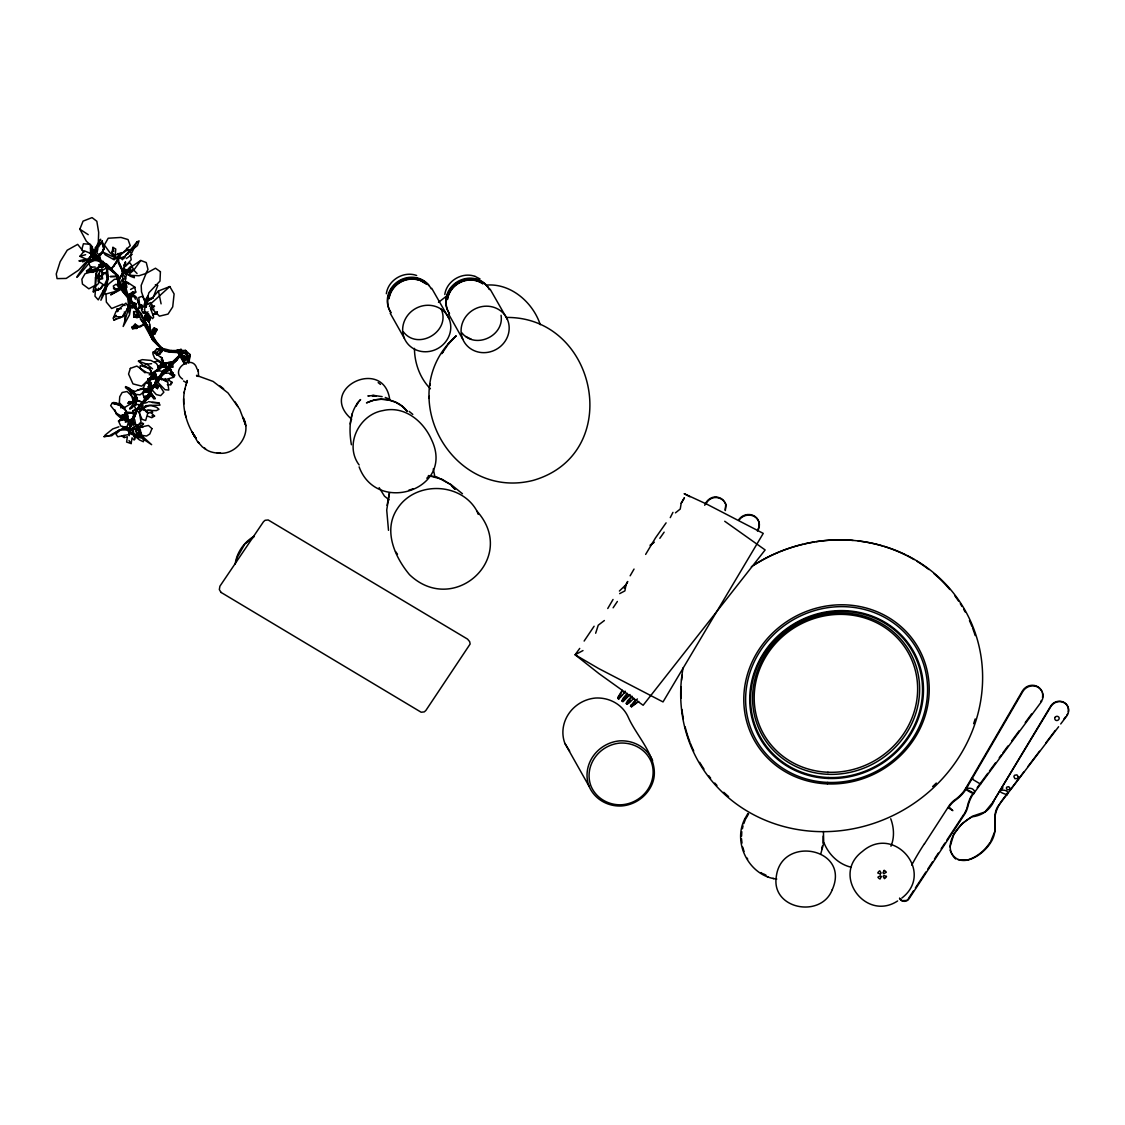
<?xml version="1.0" encoding="UTF-8"?>
<svg xmlns="http://www.w3.org/2000/svg" width="1125" height="1125" viewBox="0 0 1125 1125"><rect width="100%" height="100%" fill="white"/><g stroke="black" fill="none" stroke-linecap="round" stroke-linejoin="round"><path stroke-width="1.5" d="M125.55 387.506L125.55 386.578L129.333 388.139L132.117 391.12L136.786 397.505L135.478 399.937L134.972 395.747L125.55 387.506L134.452 391.247M124.847 320.498L124.875 312.623M90.492 248.653L90.464 253.364L84.319 250.819L79.917 256.331L86.259 259.088L78.905 260.859C85.95 262.055 92.714 257.048 93.037 249.792L92.419 248.555L90.492 248.653L90.366 244.505L93.037 249.792M136.027 303.792L132.778 302.512L132.286 307.758L135.802 307.336L136.125 304.636L132.089 306.309L135.802 307.336L133.495 305.536L136.027 303.792L132.778 302.512L132.286 307.758M149.484 385.706L148.148 386.887L149.484 386.677L148.247 383.597L150.37 384.848M414.45 348.384C414.52 363.066 419.962 378.295 430.425 388.8M501.047 315.295C504.548 336.052 474.989 349.762 461.798 332.761M154.786 376.2L154.814 373.542L153.703 372.206L155.967 374.217L155.77 375.3L151.312 379.252L155.77 377.437L154.786 376.2L150.722 379.462L147.839 378.788L152.677 377.663M185.625 360.127L185.147 357.384L182.363 356.105L182.63 359.128L185.625 360.127L186.694 357.427L183.853 355.514L182.967 356.259M101.827 270.745L101.953 267.623L104.569 265.964L106.594 267.792L101.827 270.745L91.125 269.859M128.391 305.17L129.136 313.13M741.6 836.128L741.797 831.698M822.938 843.117L823.177 836.072M99.127 276.075L99.787 269.578L101.587 270.352L102.516 275.456L101.686 278.086L100.645 275.794L97.467 277.678L99.267 273.136M193.669 434.784L194.273 435.839L191.883 431.606L196.27 438.595C186.623 425.25 181.786 408.08 184.331 391.697M156.614 382.627L156.769 379.688L156.333 384.117L156.769 379.688M146.348 391.247L149.203 390.305L151.172 386.958M134.719 401.583L134.845 399.459L132.3 398.081L133.453 401.977L129.262 401.611L127.631 403.2L130.711 403.594L134.719 401.583L133.467 402.905L129.262 401.611M119.194 404.944L119.728 396.745L122.147 392.484L127.069 391.514L135.506 399.586L135.309 401.02L124.059 407.827M129.558 432.014L129.741 429.441L129.558 432.014L128.278 431.212M147.122 396.155L146.067 398.362L147.867 399.15L149.442 397.041L149.4 394.819L148.275 394.27M506.095 317.447C597.727 316.266 624.881 453.741 533.292 480.361C450.506 501.427 392.175 392.273 456.23 335.798L448.27 344.152L448.987 343.111L441.858 353.644L442.856 352.195M356.738 403.931L360.605 399.572C348.975 411.202 348.806 429.539 351.394 444.741M387.084 505.378L389.433 493.087L386.719 510.075L388.505 530.325M198.562 376.13L198.197 369.717M430.059 385.495L430.214 383.611M429.103 398.419L429.272 396.309M145.336 302.062L145.547 299.531L147.98 295.945L146.25 307.167L145.336 302.062L147.98 295.945M102.459 285.23L100.631 288.422L93.262 291.825L93.614 288.028L98.648 283.359L98.016 278.128L99.661 279.872M96.328 273.698L94.992 296.227L98.269 299.869L105.919 285.905L107.381 278.072L106.594 273.488M124.608 419.681L126.464 412.045L127.575 417.403L124.608 419.681L126.872 417.516M995.203 829.955L995.02 822.263M133.889 306.267L152.817 340.284L160.186 347.794L170.873 350.536L185.611 350.48L185.287 353.433L189.197 359.564L188.677 362.869M155.18 385.495L155.011 386.93L157.416 388.631L158.709 385.861L155.897 384.131L157.416 388.631L157.57 385.256L156.628 387.956L155.18 385.495L155.658 384.286L158.709 385.861M625.402 691.777L618.652 699.103L617.808 697.514L622.223 690.286M618.652 699.103L618.764 698.133M630.098 694.589L622.927 701.606L622.069 701.1L623.039 698.386L627.286 693.323M622.927 701.606L629.353 694.561M633.909 698.288L629.409 702.675L627.188 704.152L626.33 703.645L627.384 700.988L631.941 696.108M627.188 704.152L626.442 702.675M638.761 701.438L631.547 706.767L630.548 706.219L635.344 700.13M631.547 706.767L630.661 705.248M172.716 367.214L172.195 363.67L169.256 363.783L168.722 365.498L169.608 367.073L172.716 367.214L172.195 363.67M189.056 362.573L190.027 354.502L185.611 350.48L182.405 351.07M126.155 295.425L120.544 288.323L126.155 295.425L122.302 289.842M118.167 255.67L117.788 258.82L118.631 256.177M152.086 338.414L152.831 332.508L151.467 335.616L151.805 338.203L152.831 332.508M125.648 419.962L125.353 422.198L126.52 421.819L128.095 416.405L127.153 412.959L126.605 413.564M949.992 846.914L953.775 834.37L961.748 823.88L972.352 816.244L984.966 811.941L993.08 801.998L1050.919 705.712A9.745 9.127 -29.4 0 1 1068.272 711.816M112.95 247.373L112.106 252.323L115.706 257.231L119.18 256.781L121.402 252.633L115.27 255.15L115.748 249.019L112.95 247.373L113.766 251.381M187.144 362.194L188.114 355.683L185.611 350.48M98.508 288.155L98.198 290.222L100.631 288.422M121.767 436.022L124.2 437.555L127.364 436.767L126.605 442.069L131.161 443.559L132.061 437.892L134.1 440.002L135.014 439.116L133.847 434.995L129.023 433.463L129.234 435.698M128.827 272.109L129.586 267.342M993.572 801.253L993.403 802.322C988.973 810.675 981.717 815.597 972.422 816.764C958.345 823.486 941.245 845.423 955.688 859.008M190.027 354.502L189.197 359.564L188.114 355.683M131.105 294.089L129.403 294.202L130.43 294.989L135.942 292.036L132.314 294.652L131.105 294.089L131.386 292.444M681.202 503.241L684.394 497.798L681.202 503.241L680.245 509.034L675.45 512.845M136.645 427.894L137.7 426.473L141.82 426.6L140.695 426.08L142.594 427.359L137.63 426.684L136.645 427.894L137.292 428.527L137.7 426.473M103.627 249.497L104.189 246.192L102.572 252.394L99.098 256.303L103.627 249.497L102.572 252.394M125.817 288.83L126.506 285.103L123.905 286.214L124.059 288.562L125.817 288.83L126.506 285.103M128.391 272.363L132.778 269.944L128.391 272.363L125.522 271.448L124.186 268.692L125.452 261.998L125.677 265.767L124.102 265.05L125.452 261.998M184.767 389.489L187.158 380.517L187.256 382.317M352.167 413.831L350.227 424.041M184.134 392.766L184.936 388.589M133.467 402.905L133.65 399.305L135.773 400.106L132.637 400.261M144.928 391.711L142.58 392.597L147.122 388.42L149.977 389.166L151.158 388.308L151.341 384.82M132.581 293.808L132.961 291.966L130.43 294.989L132.553 295.312M120.867 407.995L121.373 405.562L112.205 403.144L110.658 405.591L116.859 413.55L121.486 416.123L126.675 412.889L124.425 408.727L120.853 406.097M97.917 248.527L96.905 253.336L100.013 254.981L99.141 256.163L101.025 262.223L108.97 267.342L101.433 261.337L99.155 256.148L100.448 253.167M235.167 564.075C236.7 552.572 243.942 542.264 253.87 536.372M742.416 828.788L743.034 825.862M821.7 849.009L822.319 846.056M832.289 889.622C850.781 848.025 781.059 834.637 776.264 876.867C771.188 909.295 821.278 918.703 832.317 889.537M236.025 562.5L236.883 558.45M132.877 418.866L134.592 415.055L132.877 418.866L129.234 420.356L132.202 418.739L133.355 416.672M119.152 285.891L121.781 279.872L124.425 282.727L120.811 288.113M149.47 320.709L150.244 317.363L147.319 315.633L145.884 319.613L148.387 321.427L149.47 320.709L147.319 315.633L147.347 320.133L149.287 321.511L150.244 317.363L147.502 315.998L145.884 319.613L147.347 320.133M126.52 273.347L125.044 282.98L120.966 287.902L123.356 283.711L122.091 271.519L125.536 278.719L122.625 279.281M93.234 255.755L92.742 257.808L95.541 257.639L93.234 255.755L93.516 257.569M165.628 365.498L166.514 363.22L164.953 363.08L162.745 365.302L165.628 365.498L166.514 363.22M196.861 368.592C192.6 353.236 169.158 370.083 182.616 379.097M155.658 384.286L155.011 386.93L156.966 385.059L155.897 384.131M386.339 293.723C388.153 280.012 403.72 270.717 416.658 275.498M994.838 831.389L990.773 841.303M1006.903 794.264L1007.086 793.322M1007.817 793.055C1001.011 801.028 993.769 810.886 994.936 822.037M148.43 389.531L151.088 388.364L152.086 385.284M444.797 294.497C446.667 280.898 462.094 271.688 474.961 276.356M81.689 249.905L83.433 243.759L90.042 244.294M118.378 285.933L117.788 275.372L106.931 264.431L91.8 255.938L117.788 275.372L118.378 285.933L133.059 304.791L130.5 299.784L118.786 284.512L116.972 275.484L106.931 264.431L102.234 262.898L116.972 275.484L118.378 285.933L130.5 299.784M125.831 284.836L126.689 281.967L128.644 284.133M183.853 355.514L182.208 358.045L185.625 359.859M98.072 267.539L95.962 273.502L99.998 279.295L102.67 278.747L101.855 274.387M123.328 418.43L123.68 417.277L121.43 416.377L123.328 418.43L119.841 420.075L124.523 418.148L122.752 417.558L121.669 415.181L125.03 414.689L126.084 415.941M148.767 382.106L148.359 383.414L150.075 379.392M136.336 431.466L137.489 427.866L138.22 428.091L133.298 429.511L133.678 433.308L138.516 437.583L140.33 437.583L137.447 427.809L140.034 428.695L141.075 433.42L140.034 434.686L137.559 432.548M595.659 633.234L598.233 625.205L604.378 620.522M185.892 385.087L186.131 384.37M131.597 302.892L128.588 305.873L129.909 301.894M125.705 284.864L126.689 281.967M162.127 372.291L165.052 370.083L162.787 370.786L162.52 373.823L165.206 372.98L166.022 370.617L164.222 370.083L162.127 372.291L166.148 373.05L166.022 370.617M149.442 306.464L150.82 302.611L146.025 304.312M98.409 247.177L102.122 240.975L104.091 248.034L102.15 252.858L99.141 256.163M237.375 557.142L244.294 544.992M99.619 277.945L98.395 281.236L104.316 285.314L107.522 278.255L106.819 271.983L101.559 275.442M133.748 316.955L135.956 316.406L137.559 312.173L133.636 311.47L133.748 316.955L137.123 317.63L139.261 315.619L138.122 313.312M146.053 301.43L152.986 298.027L157.809 285.37L155.377 284.695M744.961 818.606C732.108 842.808 749.264 876.248 776.77 879.047M743.78 823.669L745.355 819.534M820.617 854.381L823.725 843.272L823.43 831.53M890.944 846.211C894.656 837.506 893.995 827.494 890.747 818.761M160.889 375.511L160.017 377.775L164.658 379.744L173.841 377.269L174.895 375.047M118.195 259.861L119.208 257.288L122.133 258.328L122.414 259.762M79.847 229.177L83.067 221.133L92.067 217.603L96.834 221.273L98.677 232.341L98.325 242.438L93.066 254.461L91.111 255.206L92.461 246.811L86.344 241.2L79.847 229.177L88.214 234.661M112.106 252.323L113.372 249.173M151.467 335.616L152.887 332.17M145.772 389.588L143.142 388.547L145.167 383.625L148.12 382.542L149.906 384.736M138.642 406.519L129.727 429.581C131.119 411.103 146.967 400.416 154.209 384.652L146.25 400.233L138.642 406.519L146.25 400.233L162.197 372.502L181.434 353.137M170.297 374.105L172.181 372.459L173.812 374.92L172.814 376.284L170.297 374.105L172.181 372.459L173.812 374.92L170.297 374.105L173.222 375.314L172.814 376.284L170.845 372.755L172.673 373.05L173.222 375.314M725.161 510.033L725.948 505.519M725.358 510.567L725.723 504.352M120.403 282.797L121.331 285.581L119.517 288.197L117.422 289.167L113.498 288.014L114.652 289.505L113.316 286.059L116.03 284.245L118.8 286.537L120.628 284.864L120.403 282.797L118.8 286.537M120.347 276.623L118.223 281.602L123.736 271.561L120.347 276.623L122.316 274.205M138.98 406.28L132.652 421.102C135.239 405.338 151.439 396.183 155.953 380.742C163.167 370.73 171.956 361.673 181.702 354.15L182.798 352.069L181.012 349.425L177.089 350.353L184.514 364.078M1000.28 790.298L1002.966 787.866M165.206 378.562L164.419 380.405L167.231 381.487L169.425 379.139M147.656 301.134L148.373 299.503L147.431 299.77L147.656 301.134L145.519 301.148M94.275 257.583L95.681 254.559L97.566 255.923L94.275 257.583L91.547 255.952L90.267 256.5M126.816 287.044L125.002 286.566L124.059 288.562L126.816 287.044L123.905 286.214M131.92 252.562L137.067 241.847L139.064 240.863L137.433 245.573L126.155 254.559L123.623 258.764L120.867 258.609M645.638 554.414L655.523 537.877L666.098 522.858M98.873 256.444L100.069 253.997M125.03 414.689L122.752 417.558M356.189 406.111L357.947 402.567M617.695 698.484L622.195 691.284M154.252 327.825L154.561 329.681L151.58 333.267L154.912 333.928L157.148 329.47L154.252 327.825L152.662 330.005L157.148 329.47L154.35 332.817M670.261 517.627L672.947 512.367M127.688 306.942L128.672 305.044L127.941 297.281M127.983 254.208L130.205 250.017L126.492 250.608L120.023 254.475M113.709 266.259L117.253 261.113L111.037 269.002L113.709 266.259L117.886 258.553M137.63 426.684L138.108 425.798M160.369 378.113L157.978 382.388L164.953 389.7L168.764 390.052L167.808 382.205L160.369 378.113L161.888 379.997M128.433 306.942L122.723 316.969L113.92 316.547L116.03 311.456L125.902 303.159L128.433 306.942L126.956 309.094M622.069 701.1L627.216 694.28M95.203 267.033L91.153 267.089L86.963 272.109L100.505 266.541L103.781 266.47L99.014 266.752L97.355 269.789L101.039 270.028M744.623 819.211L747.9 813.459M745.692 818.944L748.575 813.895M139.795 305.958L137.489 309.966L141.975 304.973M168.834 380.264L172.153 382.402L170.719 384.905L167.344 384.623M965.784 788.245L963.478 791.719A38.587 36.337 -35.3 0 1 955.842 799.13A24.188 22.781 -35.3 0 0 949.444 805.219L924.525 843.764M630.141 575.803L634.036 569.067M171.633 374.836L172.673 373.05M607.753 608.513L613.041 599.456M149.091 390.895L148.416 392.034L151.903 389.194M157.894 367.144L158.555 366.047M704.714 505.294C706.627 499.542 712.842 495.352 718.805 497.531A11.841 10.927 -20.7 0 1 723.234 500.175L724.978 502.664M705.839 504.323C707.766 499.106 713.784 496.195 719.016 498.052A11.841 10.927 -20.7 0 1 723.431 500.695L724.275 501.638M118.631 258.286L120.853 254.672L130.247 245.7L128.053 239.569L120.994 237.431L108.183 238.233L104.358 244.997L109.884 252.619L116.381 258.3M999.197 804.628C991.631 813.389 997.102 824.977 994.163 834.75C990.084 851.836 959.428 873.745 950.091 850.191M137.447 427.809L135.886 430.327L136.477 433.898L140.33 437.583M626.33 703.645L631.856 697.064M584.128 641.053L594.113 626.231M949.008 806.991L952.833 810.647L948.206 807.764L949.823 805.767A24.188 22.781 -35.3 0 1 956.222 799.664A38.587 36.337 -35.3 0 0 963.858 792.267L964.195 791.845A21.755 20.489 -35.3 0 0 966.178 788.794M908.719 898.102L913.486 890.845M915.398 887.948L925.889 871.988M927.802 869.091L932.569 861.834M934.481 858.937L938.292 853.13M941.161 848.784L944.972 842.977M946.884 840.08L964.055 813.966M158.161 370.392L161.972 364.584M990.042 842.414C984.966 850.388 977.217 856.87 968.161 859.767M133.017 427.725L137.194 425.503L137.475 427.739L134.803 428.85L133.017 427.725L137.194 425.503M613.111 607.809L617.372 601.467M181.687 353.208L178.256 358.228L155.011 383.555M659.827 538.327L664.144 532.153M630.548 706.219L637.383 698.948M100.927 288.619L103.739 284.611M125.03 270L123.652 271.927L125.887 269.409M122.766 315.703L124.72 312.961L124.298 311.977M126.872 271.645L124.425 271.772L129.305 275.287L139.022 275.738L145.786 273.544L148.008 269.494L146.264 262.561L140.794 260.466L133.777 270.127L129.108 274.163M579.727 648.408L575.114 654.778L599.034 673.664L643.134 705.262L765.141 549.942L724.725 521.255M977.203 787.627L987.778 773.311M989.452 771.047L995.625 762.68M999.225 757.8L1001.306 754.973M1002.811 752.934L1007.958 745.973M1011.713 740.883L1019.264 730.659M1025.241 722.559L1031.597 713.939M899.606 898.383C901.125 902.25 907.327 902.348 909.113 898.65L964.434 814.514A24.047 22.655 -35.3 0 0 967.837 806.625A38.587 36.337 -35.3 0 1 971.508 796.837L971.761 796.373A21.262 20.025 -35.3 0 1 973.603 793.589L1041.244 701.958A11.137 10.491 -35.3 0 0 1041.961 700.706M128.095 271.575L131.991 266.358L140.794 260.466M132.441 295.552L131.358 297L126.703 294.483L129.206 294.848M1009.927 790.27L1023.722 772.073M1027.842 766.645L1039.486 751.275M1045.744 743.02L1055.25 730.477M1063.659 719.395L1065.769 716.611M1058.625 726.722L998.705 805.359M1060.72 723.966L1067.034 715.627A9.745 9.127 -29.4 0 0 1064.475 702.9A9.745 9.127 -29.4 0 0 1051.144 706.106L993.08 801.998M125.677 265.767L129.67 262.589L131.934 265.697L128.095 270.647L131.259 270.323M151.186 306.211L154.477 306.239L150.722 308.616L152.761 306.239L150.82 302.611M625.177 691.172L623.602 693.098M119.728 258.033L124.608 256.781L137.067 241.847M622.041 694.997L620.48 696.853M155.953 380.742L160.341 375.412M162.534 372.741L166.936 367.411L178.256 358.228L181.702 354.15L181.012 349.425L178.973 351.127L177.089 350.353L184.078 362.911M86.963 272.109L91.153 267.089M145.884 397.997L146.545 397.223L143.902 397.533L146.602 398.813L143.902 397.533L145.884 397.997L145.083 398.686M91.645 255.909L78.609 270.155L66.22 278.438L57.066 278.62L56.25 273.966L60.159 261.703L67.233 250.2L77.681 244.364L83.925 252.169M155.911 353.363L159.863 349.312L160.144 353.827L153.675 352.462L156.727 348.905L160.917 349.552L161.48 351.773L160.144 353.827L156.98 354.909L154.772 353.278M169.608 367.073L172.533 365.259L169.256 363.783L169.608 367.073L170.494 366.033M150.694 307.434L159.441 316.167L168.047 314.086L172.716 306.872L174.108 293.948L169.791 286.552L158.428 290.995L151.805 298.603L146.292 301.613L148.05 303.933M129.22 420.539L127.125 426.431L123.638 427.106L120.769 425.981L118.505 421.059L122.583 418.992L129.22 420.539L122.709 419.892L118.505 421.059M144.38 392.119L142.833 393.877L143.705 396.408L148.725 395.48L148.514 392.302L145.167 391.233M426.825 478.252L428.906 475.917M125.648 265.95L131.217 259.706L130.402 254.925M99.056 256.711L96.806 259.186L90.548 262.195L89.916 261.675M95.048 247.978L100.856 242.972L102.923 244.505M175.106 361.589L176.977 359.578L172.083 364.247L177.033 359.62M149.442 397.041L150.145 396.309L149.4 394.819M132.075 327.291L135.169 324.183L137.644 325.786L136.744 328.289L132.497 328.697L132.075 327.291L137.644 325.786L136.702 328.416L132.075 327.291L136.702 328.416L135.169 324.183L132.497 328.697L135.295 327.811M150.68 376.987L152.803 374.892L156.488 377.1L154.8 384.469L152.156 386.269L150.427 385.059L149.611 378.042M438.483 302.372L445.402 296.986M619.383 591.047L626.034 584.663L627.708 581.498L624.206 588.164L626.034 584.663L624.895 590.892L619.664 593.634M629.17 702.056L630.225 701.058M125.522 271.448L131.934 265.697M901.786 898.087C935.227 872.522 893.981 823.95 862.453 851.414C830.939 874.673 865.617 922.008 897.609 900.97M653.316 542.447L650.109 545.4L654.314 542.208M160.186 356.723L162.366 358.27L161.283 359.283L162.506 362.039L161.255 365.386L160.186 361.392L154.73 358.355L152.93 354.037L152.873 352.027L153.83 352.195M245.18 543.867L254.081 536.709M162.984 373.402L166.148 373.05M973.617 793.617C976.289 791.522 972.83 788.358 970.383 788.302C955.322 787.078 988.2 800.311 966.023 789.047L1023.075 691.087A11.137 10.491 -35.3 0 1 1042.495 699.384M151.988 302.667L169.791 286.552M162.197 372.502L169.608 365.92M172.069 363.727L178.256 358.228L178.116 356.695M99.787 269.578L100.73 271.125L101.587 270.352M156.305 370.139L161.592 366.005L160.734 368.466L156.67 371.447M98.803 256.627L100.645 255.009L95.948 256.852L94.289 259.298L95.611 259.72M133.72 328.387L135.703 326.658M1007.142 794.7C1011.755 787.683 989.241 789.652 1007.128 794.658M907.017 900.014L908.002 899.184M93.262 291.825L96.581 289.027M116.269 315.408L113.063 318.023L113.991 320.062L120.994 317.391L119.77 317.517M105.005 435.206L112.739 428.92L118.898 426.797M636.103 702.802L633.67 704.742M89.578 257.217L91.927 255.347M125.016 284.752L127.842 282.516L134.831 287.17L135.577 291.825L127.898 294.806L125.016 284.752L125.873 286.116M133.439 415.378L132.877 410.948L135.211 409.162L142.369 408.656L139.373 412.622L141.033 422.016L137.897 425.264L135.577 424.322L134.733 419.625M165.825 362.784L162.998 364.894L163.364 363.333L165.825 362.784L166.261 363.6L163.364 363.333L162.745 365.302L165.783 364.852L164.953 363.08M148.05 311.822L145.884 313.411L141.68 310.866L141.188 304.692M126.295 258.567L132.188 254.306L131.189 254.095M143.002 408.488L138.684 411.609L142.116 419.386L145.659 420.497L147.755 413.212L143.002 408.488L143.227 410.189M124.031 287.241L125.002 286.566M156.98 354.909L161.48 351.773L159.863 349.312M134.044 400.022L134.845 399.459M97.116 269.761L93.375 272.32L86.864 272.278L86.498 270.788L91.758 267.834M967.57 786.08L965.644 788.498L1022.681 690.539A11.137 10.491 -35.3 0 1 1042.116 691.959M82.688 261.956L84.741 260.578M150.891 308.63L154.477 306.239M153.675 352.462L155.911 350.972M120.473 429.567L109.955 435.361M151.059 374.738L152.522 374.456L151.059 374.738L150.778 373.739L151.973 374.147M90.591 256.05L91.378 255.544M154.463 313.791L157.387 311.977M154.645 362.236L156.656 360.998L161.691 362.587L161.198 365.892L157.669 366.792M150.863 412.552L152.733 412.242L151.214 410.456L147.909 410.189L145.955 411.384L148.247 412.931L150.863 412.552L154.561 416.039L151.762 417.713L147.614 416.109M97.467 277.678L100.645 275.794M134.606 391.669L141.342 388.603L148.008 392.119L143.747 391.964L139.992 394.847L135.647 394.355M143.691 365.892L149.906 369.366L152.634 374.259L159.356 368.325L156.389 363.375L150.891 360.436L142.256 359.648L138.431 361.125L143.691 365.892L146.798 364.134L151.622 363.698M170.719 383.217L172.153 382.402M144.984 398.095L146.545 397.223L146.602 398.813L145.181 398.475M91.111 261.028L94.669 259.073M130.57 289.462L134.831 287.17M582.989 650.559L575.114 654.778L598.556 668.475L663.019 701.93L763.256 533.391L706.852 504.183L684.155 493.692L689.878 496.758M113.991 320.062L116.142 318.923M152.817 314.339L157.134 312.075M142.917 408.558L148.838 405.478L160.003 405.141L158.892 402.848L148.402 401.681M131.062 392.175L133.172 391.163L136.392 395.634M149.569 391.345L148.205 391.992L143.198 388.083M130.331 426.094L131.555 423.745L130.908 422.156M160.917 378.548L159.848 379.012L159.356 377.747L160.917 378.548L159.356 377.747M166.641 371.447L171.366 369.619L166.711 366.595L160.552 367.439M408.614 490.331L413.184 488.756M151.312 379.252L154.336 378.239M128.545 424.42L129.698 424.041M155.306 379.097L159.103 377.873L160.425 379.139M905.878 900.52L901.898 900.647L899.522 898.256M137.531 316.167L139.261 315.619L135.956 316.406L133.777 312.145M161.339 374.386L165.994 372.952L171.844 373.514M144.548 403.2L147.333 402.384M119.208 257.288L113.541 258.961L116.325 258.652M79.917 256.331L85.612 254.7M151.088 388.364L148.43 389.025M159.188 378.422L161.227 377.93M152.691 314.775L156.966 313.762M182.208 358.045L186.694 357.427M153.745 378.998L150.722 379.673L147.839 378.788M143.958 409.162L142.762 409.43L142.172 407.925M131.47 420.145L127.941 421.341L129.698 426.136L131.794 425.742L132.159 422.705L126.872 418.753M155.095 379.097L159.637 378.169L156.783 377.55M150.961 309.656L154.097 309.066M119.7 258.145L124.805 257.288M137.419 390.023L142.411 389.222M119.841 420.075L122.273 419.681M108.647 435.938L103.809 436.627L111.684 435.741L119.152 430.017L129.417 429.834L123.933 427.669M116.972 275.484L117.788 275.372M132.877 410.948L136.477 410.456M149.175 374.78L152.564 374.33L149.428 367.875L140.259 365.695L140.175 368.522L145.055 372.839M388.617 399.952L395.733 402.314L402.089 406.209L407.278 411.413C398.208 398.953 379.927 396 366.483 402.891L374.92 399.797L380.798 399.291M148.05 298.645L152.986 298.027M114.652 289.505L117.422 289.167M139.275 426.53L142.594 427.359M368.902 395.873L367.889 395.972L373.936 395.438L382.12 396.633M373.936 395.438L371.995 395.62L376.059 396.281M486.056 285.145C510.497 282.797 532.941 302.302 540.253 324.675M98.423 266.4L104.569 265.964M102.319 272.953L105.539 272.756L107.367 277.228L106.594 268.931M966.713 860.161L958.022 859.655M153.717 374.498L152.325 374.569L155.475 375.131M148.148 386.887L150.82 386.789L150.708 385.017M117.253 311.709L117.155 308.883L121.345 308.756M136.477 433.898L138.727 433.856M128.672 412.523L126.844 412.552L135.38 413.156L128.672 412.523L132.975 412.495M217.252 452.953L220.627 453.277C214.875 453.108 208.828 452.166 204.356 448.242L205.552 448.791L202.486 447.047L197.255 441.211L192.544 432.802M152.283 402.581L158.892 402.848M127.28 271.997L124.186 271.786L122.583 268.875M151.875 415.842L154.561 416.039M137.559 400.373L135.492 400.205L143.17 402.398L137.559 400.373L139.514 401.372M123.328 417.277L120.727 417.066L125.423 418.458M133.369 306.253L128.798 305.859L136.448 308.222L134.902 306.394M149.484 386.677L150.638 386.409M135.886 306.759L140.963 313.748L152.817 340.284L165.839 351.38L185.287 353.433L170.873 350.536L175.964 352.28C154.308 354.052 151.65 328.753 140.991 315.633M143.142 388.547L147.108 388.913M381.066 399.248L388.519 399.952M430.256 476.072L441.928 479.208L449.578 483.905L436.683 476.916L428.414 475.566M177.089 350.353L181.406 350.17L182.138 354.783L181.097 350.62L178.973 351.127L186.159 364.219M117.998 288.028L119.517 288.197M113.273 402.483L116.592 402.863L124.045 409.064M128.841 427.866L122.414 426.445L129.277 429.834L133.945 429.567L130.106 428.288M151.58 333.267L152.016 329.738L153.253 329.133L154.561 329.681L154.912 333.928M156.727 348.905L160.917 349.552M218.798 453.136C236.658 455.484 252.745 433.406 243.014 417.305L245.784 425.742M121.373 405.562L112.205 403.144M403.369 331.861C418.261 351.169 451.125 330.989 441.197 309.122M142.284 312.75L146.377 313.298L148.5 316.027L146.18 314.212M163.153 349.833L155.728 340.945L152.817 340.284L148.711 330.863M143.55 312.68L146.7 313.411L146.067 312.413M121.866 417.347L129.347 420.37L127.73 418.303M197.873 376.256L196.495 375.398L213.103 381.431L228.009 392.948L239.625 409.092L245.348 424.195L244.912 422.62M196.988 375.666L198.267 376.003M132.961 430.594L130.078 429.806L130.064 432.098L139.43 439.903L143.367 441.745L143.691 439.467L140.231 434.348M129.656 430.27L132.933 431.255M772.945 878.372L773.761 878.611M767.067 876.558L768.009 876.839M850.992 867.178C838.673 864.267 828.745 854.634 824.091 843.033M129.909 276.117L134.381 277.706L134.002 276.539L125.452 273.797L123.891 271.702L127.294 274.613M138.431 361.125L146.798 364.134L152.564 368.845M385.27 397.462L388.364 398.728M144.028 390.361L146.517 391.387M150.778 373.739L152.522 374.456L149.428 367.875M145.28 399.825L146.25 400.233M146.306 312.947L148.838 314.016M135.042 434.939L128.447 431.466M972.942 778.612L971.536 778.387M113.498 288.014L114.989 288.703M101.025 262.223L106.439 264.741M186.947 382.95L183.516 380.995M763.284 873.802L765.97 875.123M126.942 270.38L130.022 271.913M475.087 276.398L480.023 278.93M465.82 336.473L471.262 339.272M129.53 419.738L132.834 421.439M100.73 271.125L102.431 272.011M125.1 305.536L122.513 304.116L111.642 308.503L106.355 302.091L106.017 295.045M114.23 259.833L105.328 254.883L103.303 252.323L115.959 258.075M154.814 373.542L155.967 374.217M622.181 700.13L623.039 700.636M140.892 437.541L151.636 444.684L141.623 435.614M220.753 592.228L421.172 712.238L424.28 711.886L425.869 710.466L470.137 644.02L469.673 641.644L467.508 639.084L268.186 519.961L265.078 520.298L263.489 521.719L219.909 586.209L219.333 589.57L221.062 592.481M114.216 256.303L115.706 257.231M160.186 347.794L165.839 351.38M100.223 271.012L102.67 272.573M761.063 872.564L761.948 873.141M179.213 354.178L181.237 355.514L178.144 352.716M156.839 354.488L162.366 358.27M223.636 388.786L219.895 385.861M378.169 382.598L380.475 384.413M449.916 483.694L462.459 493.748M450.858 484.917L455.02 489.094M351.689 419.259C315.844 388.631 384.623 355.556 389.827 400.402M389.138 499.852L384.497 496.181L379.139 487.659M104.091 248.034L103.05 247.191L102.122 240.975M409.162 411.398L412.791 414.394M151.889 395.775L155.306 398.784L151.833 394.031L148.402 392.287L147.966 390.994M198.169 376.523L197.17 375.623L197.677 376.186M142.692 309.375L139.317 306.337L136.716 297.647L133.65 295.031L135.408 299.194M138.178 302.667L142.453 307.266M451.659 485.986L454.781 489.122M120.628 284.864L121.331 285.581M127.35 294.3L125.058 289.209M137.053 273.502L133.777 270.127L131.991 266.358M126.506 248.259L128.742 250.58M135.956 316.406L137.123 317.63M124.116 417.614L125.986 419.597M98.747 264.656L100.505 266.541M971.916 778.936L980.592 784.125M151.453 389.25L156.347 394.594L160.65 395.634L163.87 392.203L159.145 384.961M147.797 304.186L145.645 301.753L144.548 310.781L152.55 318.628L153.675 317.236L150.483 308.152M134.198 306.07L140.963 313.748L155.728 340.945M133.045 432.563L133.678 433.308M123.609 408.038L119.391 402.989L124.242 407.433L126.717 412.664L125.62 410.555M140.344 319.05L143.353 322.903M118.786 284.512L132.848 302.569M146.939 313.186L148.219 314.887M477.056 511.284C461.377 482.133 415.617 480.811 397.631 508.303C382.767 529.833 394.552 556.763 409.528 574.692C453.783 616.908 518.569 557.902 477.056 511.284L478.209 514.308M359.128 464.948C344.081 444.937 359.1 414.562 382.908 410.597C404.494 405.422 423.408 421.13 431.634 439.903C455.259 489.445 376.903 515.517 359.128 466.861M395.536 551.602L397.491 554.231M128.995 440.578L131.161 443.559M148.12 382.542L150.412 385.847M153.703 372.206L155.77 375.3M90.337 253.448L92.053 256.022M652.612 760.542C647.03 747.464 633.684 740.123 619.692 740.855A34.327 32.133 -29.4 0 0 589.036 786.234C594.436 799.256 608.062 806.864 621.942 805.936A34.327 32.133 -29.4 0 0 648.816 790.144C666.098 764.705 638.283 739.8 628.481 717.722C622.898 704.644 609.553 697.303 595.561 698.034A34.327 32.133 -29.4 0 0 564.905 743.414L589.036 786.234M135.562 306.914L139.177 312.722M197.339 369.408L198.422 371.166L197.873 370.252M564.905 743.414L569.658 751.148M124.425 287.887L123.75 286.777L124.509 291.544L127.575 294.68L125.466 292.908L124.228 289.209M117.155 308.883L118.477 311.034M181.012 349.425L182.545 351.942M490.12 289.167L507.431 319.5A24.427 22.866 -29.4 0 1 481.795 352.589A24.427 22.866 -29.4 0 1 466.172 316.167A24.427 22.866 -29.4 0 1 507.431 319.5M431.705 288.267L449.016 318.6A24.427 22.866 -29.4 0 1 423.366 351.689A24.427 22.866 -29.4 0 1 407.742 315.267A24.427 22.866 -29.4 0 1 449.016 318.6M235.153 401.934L237.797 406.308M747.042 858.023L747.675 859.078M119.756 287.072L120.488 288.352L114.778 291.642L105.37 294.131L102.966 291.164L108.998 283.697L114.37 279.337L119.348 278.789L119.419 284.245M119.18 256.781L118.055 253.448M448.622 314.114L462.825 339.342M390.192 313.214L404.409 338.442M106.847 268.327L103.05 261.281L88.102 259.833L88.298 262.294M136.716 427.458L137.292 428.527M131.766 396.984L130.233 391.711L135.295 394.538L135.548 399.994M724.767 502.13L725.527 503.747M140.963 313.748L144.605 321.441M89.03 263.869L90.492 267.033M144.619 303.806L145.997 307.012M129.825 250.805L130.739 252.998M433.28 468.872L434.7 475.833M133.847 434.995L134.902 437.794M725.33 503.227L725.92 504.886M164.222 370.083L165.206 372.98M114.75 409.697L116.142 413.902L120.909 418.219L126.914 413.719L126.492 412.369M742.781 847.181L744.033 851.484M106.439 271.336L108.183 277.383L107.381 267.877M184.598 411.187L185.948 416.939M132.961 291.966L133.397 293.934M158.428 290.995L161.1 303.863M123.933 435.403L124.2 437.555M741.487 838.673L742.008 843.103M118.561 259.27L118.884 262.322L123.483 271.35L124.65 271.828L124.566 268.748M95.681 254.559L95.878 256.331M182.363 356.105L182.63 359.128M134.227 413.859L134.48 416.742M131.034 294.863L131.484 301.289M151.256 382.5L151.312 383.498M124.102 265.05L124.186 268.692M183.642 398.756L183.741 404.142M128.461 294.511L128.588 305.873M172.786 372.923L172.814 376.284M449.086 313.116A23.414 21.909 -29.4 0 1 457.791 282.319A23.414 21.909 -29.4 0 1 489.206 288.998M447.469 299.573A22.387 20.953 -29.4 0 1 482.878 283.823M449.522 313.692A23.414 21.909 -29.4 0 1 457.439 281.7A23.414 21.909 -29.4 0 1 489.558 289.631M446.962 298.673A22.387 20.953 -29.4 0 1 448.495 293.231M447.314 299.292A22.387 20.953 -29.4 0 1 482.723 283.542M389.039 298.673A22.387 20.953 -29.4 0 1 419.484 280.364M420.792 280.884A22.387 20.953 -29.4 0 1 424.448 282.923M391.106 312.792A23.414 21.909 -29.4 0 1 399.009 280.786A23.414 21.909 -29.4 0 1 431.142 288.731M390.066 292.331A22.387 20.953 -29.4 0 1 392.147 288.548M410.555 278.241A22.387 20.953 -29.4 0 1 413.438 278.283M390.656 312.216A23.414 21.909 -29.4 0 1 398.067 282.248A23.414 21.909 -29.4 0 1 429.131 285.75M388.884 298.392A22.387 20.953 -29.4 0 1 403.805 280.322A22.387 20.953 -29.4 0 1 426.445 284.372M1067.442 714.15A9.745 9.127 -29.4 0 1 1066.809 715.219M738.858 519.497A11.264 10.392 -20.7 0 1 752.456 515.138A11.264 10.392 -20.7 0 1 758.953 526.641M758.545 527.991A11.264 10.392 -20.7 0 1 757.969 529.27M739.069 520.059A11.264 10.392 -20.7 0 1 754.58 516.614A11.264 10.392 -20.7 0 1 757.434 531.056M911.7 865.097A266.259 250.777 -35.3 0 1 924.455 843.666M966.881 808.13A24.047 22.655 -35.3 0 0 967.458 806.077A38.587 36.337 -35.3 0 1 967.683 805.078M966.389 809.466A24.047 22.655 -35.3 0 1 965.827 810.787M965.503 811.448A24.047 22.655 -35.3 0 1 964.814 812.728M1042.481 693.295A11.137 10.491 -35.3 0 1 1042.481 697.458M1041.567 700.158A11.137 10.491 -35.3 0 1 1040.85 701.409M967.964 804.08A38.587 36.337 -35.3 0 1 968.934 801.098M969.328 800.128A38.587 36.337 -35.3 0 1 971.128 796.303L971.381 795.825A21.262 20.025 -35.3 0 1 971.944 794.869M972.548 793.941A21.262 20.025 -35.3 0 1 973.209 793.041M751.359 566.789A153.281 143.48 -29.4 0 1 975.248 632.967A153.281 143.48 -29.4 0 1 841.753 830.559A153.281 143.48 -29.4 0 1 683.114 667.828M969.455 620.592A152.578 142.819 -29.4 0 1 971.972 626.498M972.548 627.989A152.578 142.819 -29.4 0 1 975.206 635.569M975.164 718.973A152.578 142.819 -29.4 0 1 973.631 723.698M936.281 783.056A152.578 142.819 -29.4 0 1 932.611 786.6M728.578 796.57A152.578 142.819 -29.4 0 1 723.769 792.281M716.948 785.447A152.578 142.819 -29.4 0 1 714.783 783.056M710.634 778.163A152.578 142.819 -29.4 0 1 708.652 775.631M703.983 769.12A152.578 142.819 -29.4 0 1 699.694 762.342M693.717 751.022A152.578 142.819 -29.4 0 1 690.539 743.653M689.948 742.163A152.578 142.819 -29.4 0 1 685.111 726.848M683.381 718.987A152.578 142.819 -29.4 0 1 681.905 709.411M681.047 698.105A152.578 142.819 -29.4 0 1 681.117 686.714M681.581 680.189A152.578 142.819 -29.4 0 1 682.116 675.309M754.214 564.778A152.578 142.819 -29.4 0 1 778.5 552.178M780.075 551.531A152.578 142.819 -29.4 0 1 802.814 544.247M804.473 543.853A152.578 142.819 -29.4 0 1 814.472 541.898M816.145 541.631A152.578 142.819 -29.4 0 1 853.144 540.422M858.136 540.942A152.578 142.819 -29.4 0 1 882.52 545.977M884.109 546.455A152.578 142.819 -29.4 0 1 905.456 554.934M906.919 555.666A152.578 142.819 -29.4 0 1 914.091 559.575M916.875 561.234A152.578 142.819 -29.4 0 1 928.884 569.517M933.919 573.581A152.578 142.819 -29.4 0 1 949.823 589.514M954.816 595.8A152.578 142.819 -29.4 0 1 958.528 601.031M960.286 603.703A152.578 142.819 -29.4 0 1 961.988 606.431M963.619 609.188A152.578 142.819 -29.4 0 1 965.18 611.986M149.583 323.944L149.991 331.467L149.583 323.944M132.891 419.034L133.889 424.997L132.891 419.034M95.47 277.819L95.133 285.356L88.861 288.816L82.448 284.048L81.872 279.239L85.064 273.712L97.383 270.042L95.47 277.819M160.411 271.73L159.989 281.081L148.866 292.781L146.658 301.345L144.998 301.837L141.511 291.895L141.188 285.37L146.137 273.375L155.503 268.228L160.411 271.73M108.112 277.988L106.13 289.631L100.898 300.262L108.112 277.988M161.269 349.988L160.959 352.42L162.52 351.098L161.269 349.988M172.758 361.997L167.906 362.63L172.758 361.997M162.731 362.011L162.141 366.581L161.466 365.541L163.294 361.111L162.689 359.747L162.731 362.011M142.805 404.888L142.327 408.431L136.237 409.177L134.255 406.167L136.842 404.466L142.805 404.888M145.238 315.253L144.366 321.595L145.997 313.594L145.238 315.253M130.612 422.198L129.698 426.136L130.612 422.198M130.612 308.489L129.459 314.873L123.173 326.475L129.094 306.591L130.612 308.489M1009.912 788.273L1009.814 788.681A1.688 1.308 -39.6 0 1 1008.914 789.694L1007.198 789.75L1006.397 788.189A1.688 1.645 39 0 1 1007.002 787.008L1008.788 786.698L1009.912 788.273M1018.322 776.827L1018.195 777.347A2.109 1.631 -39.6 0 1 1017.07 778.612L1014.933 778.669L1013.934 776.728A2.109 2.067 39 0 1 1014.68 775.237L1016.916 774.858L1018.322 776.827M150.638 385.664L150.708 389.264L152.156 386.817L150.638 385.664M129.713 430.186L128.475 434.588L117.731 436.753L115.875 433.941L122.119 428.555L129.713 430.186M145.167 301.542L143.536 307.069L139.556 304.439L138.783 297.506L142.495 296.212L145.167 301.542M130.331 368.367L128.559 374.048L132.975 383.878L141.75 386.17L152.93 375.595L152.423 373.852L146.475 372.488L136.828 366.075L130.331 368.367M98.887 242.016L94.247 256.177L91.786 256.036L100.673 239.245L98.887 242.016M130.162 408.052L129.783 409.106L131.963 408.023L136.42 402.567L135.745 400.472L130.162 408.052M151.945 428.625L149.822 433.955L146.559 436.036L142.2 435.431L137.63 427.683L148.458 425.475L151.945 428.625M125.508 282.192L124.481 284.766L119.784 289.28L123.159 283.148L125.508 282.192M96.933 269.677L96.342 271.153L97.256 271.012L96.933 269.677M166.992 363.262L166.613 364.162L166.191 363.206L166.992 363.262M120.586 288.759L120.08 289.955L110.644 294.863L120.586 288.759M154.477 397.898L153.97 399.023L148.683 392.091L151.172 393.061L154.477 397.898M183.009 355.556L182.447 356.738L184.205 356.062L183.009 355.556M881.255 876.516L880.073 879.019A4.866 4.556 -29.4 0 1 877.922 877.177L880.341 875.742A2.039 1.913 -29.4 0 0 881.255 876.516M884.138 870.413L882.956 872.902A2.039 1.913 -29.4 0 1 883.87 873.675L886.303 872.255A4.866 4.556 -29.4 0 0 884.138 870.427M171.478 372.136L172.139 372.923L171.478 372.136M136.884 398.081L136.027 403.2L135.506 400.458L137.236 397.448L136.884 398.081M156.488 384.033L156.037 384.961L157.345 384.37L156.488 384.033M151.144 388.463L150.075 390.262L146.588 391.725L151.144 388.463M172.238 363.881L171.619 364.908L172.238 363.881M155.405 370.772L152.817 374.794L158.527 377.747L162.07 373.387L161.213 371.025L155.405 370.772M86.302 263.489C61.734 297.267 92.25 258.834 93.755 257.85L91.969 256.584L86.302 263.489M148.781 321.089L148.922 322.397L148.781 321.089M165.347 370.069L164.7 370.884L165.347 370.069M137.925 326.742L137.109 327.6L136.814 325.983L137.925 326.742M143.48 423.802L140.358 426.895L137.559 427.542L136.898 425.784L142.495 423.028L143.48 423.802M122.372 286.903L120.291 288.689L123.764 286.988L122.372 286.903M145.927 405.689L142.734 408.08L145.786 410.4L156.361 410.611L158.948 409.275L156.698 407.306L151.186 405.506L145.927 405.689M138.586 316.238L137.053 317.236L139.022 317.25L138.586 316.238M101.841 263.208L99.619 264.6L104.4 263.7L101.841 263.208M145.252 323.831L140.062 326.981L137.7 327.023L145.252 323.831M160.242 364.964L161.845 365.752L160.242 364.964M147.966 397.153L145.786 398.011L147.966 397.153M128.812 294.708L127.645 295.045L129.628 296.747L135.45 296.578L128.812 294.708M127.055 412.509L124.875 412.72L127.055 412.509M117.52 276.413L110.306 276.553L117.52 276.413M132.328 420.511L129.614 420.37L134.958 423.914L132.328 420.511M119.166 262.856L118.237 262.8L123.567 273.459L119.166 262.856M622.181 804.741C609.019 805.627 596.095 798.413 590.977 786.052A32.513 30.431 -29.4 0 1 620.03 743.077C633.305 742.359 645.947 749.334 651.234 761.766A32.513 30.431 -29.4 0 1 622.181 804.727M173.236 351.52L164.039 350.212L173.236 351.52M880.284 873.984L877.767 872.986A4.866 4.556 -29.4 0 1 879.792 870.792L881.128 873.07A2.039 1.913 -29.4 0 0 880.284 873.984M886.444 876.445L883.927 875.433A2.039 1.913 -29.4 0 1 883.083 876.361L884.419 878.639A4.866 4.556 -29.4 0 0 886.444 876.445M167.02 367.959L161.747 365.583L167.02 367.959M97.917 258.188L95.948 256.852L97.917 258.188M141.356 407.152L139.43 405.281L141.356 407.152M199.266 443.377L198.141 442.336L199.266 443.377M171.309 370.462L168.37 366.961L171.703 372.319L171.309 370.462M194.991 436.767L193.05 433.8L194.991 436.767M1055.138 717.286A2.236 2.138 -10.7 0 0 1055.742 720.253A2.236 1.983 -30.7 0 0 1058.78 719.466A2.236 1.983 -30.7 0 0 1058.245 716.667A2.236 2.138 -10.7 0 0 1055.138 717.286M827.944 772.242A82.955 77.653 -29.4 0 0 910.322 656.691A82.955 77.653 -29.4 0 0 769.458 651.08A82.955 77.653 -29.4 0 0 827.944 772.242M827.958 774.309A84.797 79.369 -29.4 0 0 912.15 656.212A84.797 79.369 -29.4 0 0 768.178 650.475A84.797 79.369 -29.4 0 0 827.958 774.309M828.183 777.502A87.286 81.703 -29.4 0 0 914.85 655.945A87.286 81.703 -29.4 0 0 766.645 650.039A87.286 81.703 -29.4 0 0 828.183 777.502M828.127 778.444A88.2 82.561 -29.4 0 0 915.708 655.594A88.2 82.561 -29.4 0 0 765.942 649.631A88.2 82.561 -29.4 0 0 828.127 778.444M827.733 782.409A92.377 86.47 -29.4 0 0 919.448 653.752A92.377 86.47 -29.4 0 0 762.609 647.508A92.377 86.47 -29.4 0 0 827.733 782.409M827.466 783.9A94.12 88.102 -29.4 0 0 920.925 652.809A94.12 88.102 -29.4 0 0 761.105 646.439A94.12 88.102 -29.4 0 0 827.466 783.9"/></g></svg>
